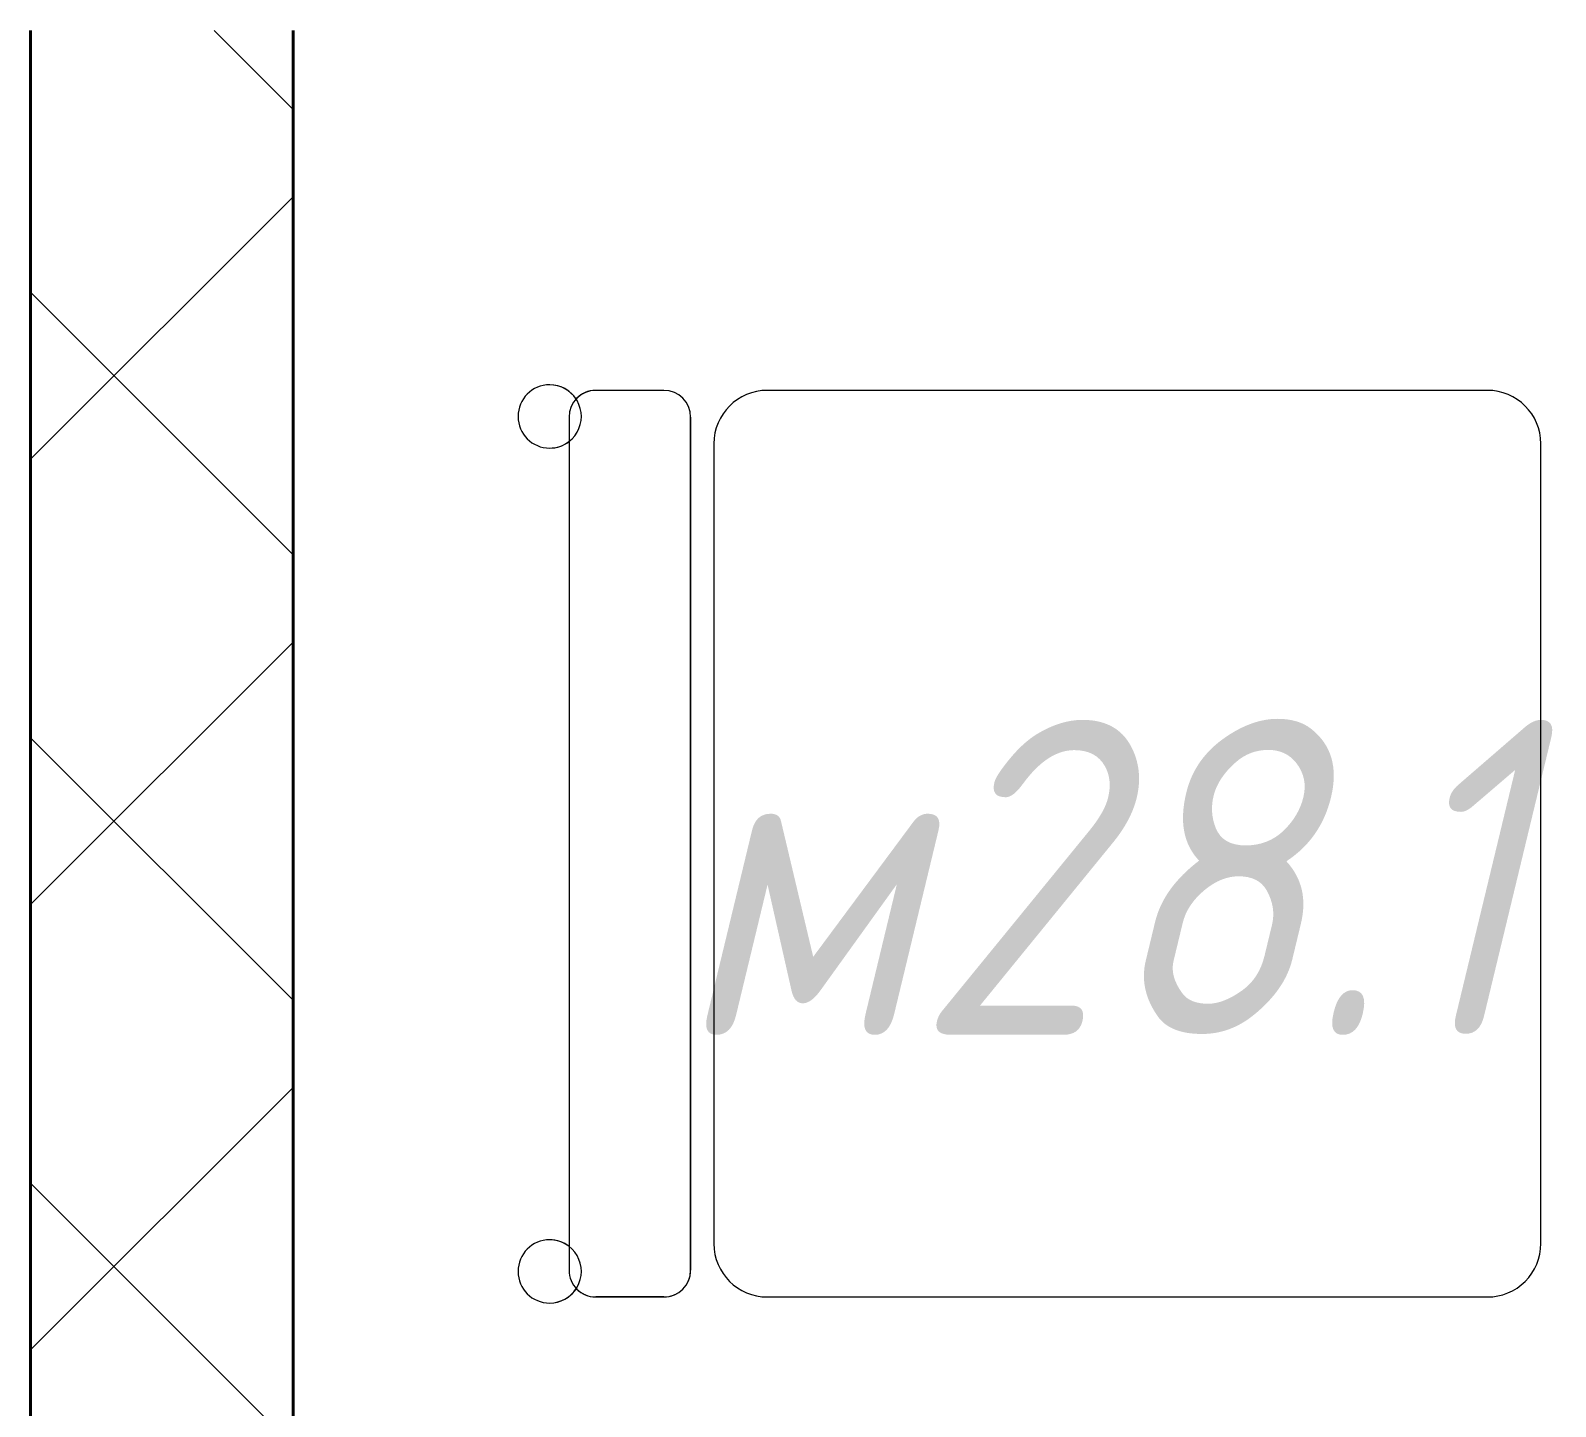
# Model space of a CAD drawing. Header units: millimetres. Extents: x -32954 to 151739, y -65671 to 56243.
# Drawn here: x -7040 to -6314, y -59753 to -59098 of the extents above; entities that cross this region are included whole.
import ezdxf

# ---------------------------------------------------------------- set-up
doc = ezdxf.new("R2010")
doc.units = ezdxf.units.MM
for name, color, linetype, lineweight in [('I-FURN', 7, 'Continuous', 9), ('I-FURN-IDEN', 7, 'Continuous', 9), ('Стены разрез', 7, 'Continuous', 40)]:
    doc.layers.add(name, color=color, linetype=linetype, lineweight=lineweight)
doc.styles.add('GOST Common_I', font='GOST_Common Italic.ttf', dxfattribs={"width": 0.9, "height": 150})

# ---------------------------------------------------------------- blocks, each defined once
blk = doc.blocks.new('М28_Стул для посетителей - 28_1_Стул для посетителей _материал - к_з_ Меделия-8001096-О_ТХ_01')
at = {"layer": 'I-FURN'}
for p, q in [((190.5, 241.3), (-190.5, 241.3)), ((-215.9, 215.9), (-215.9, -127)), ((215.9, -127), (215.9, 215.9)), ((-190.5, -152.4), (190.5, -152.4)), ((203.2, -163.48), (-203.2, -163.48)), ((-203.2, -163.48), (203.2, -163.48)), ((-215.9, -176.18), (-215.9, -208.66)), ((-215.9, -176.18), (-215.9, -208.66)), ((215.9, -208.66), (215.9, -176.18)), ((215.9, -176.18), (215.9, -208.66)), ((-203.2, -221.36), (203.2, -221.36)), ((-191.56, -221.36), (191.81, -221.36))]:
    blk.add_line(p, q, dxfattribs=at)
for centre, radius, start, end in [((-190.5, 215.9), 25.4, 90, 180), ((190.5, 215.9), 25.4, 360, 90), ((-190.5, -127), 25.4, 180, 270), ((190.5, -127), 25.4, 270, 360), ((-203.2, -176.18), 12.7, 90, 180), ((-203.2, -176.18), 12.7, 90, 180), ((203.2, -176.18), 12.7, 360, 90), ((203.2, -176.18), 12.7, 0, 90), ((-203.2, -208.66), 12.7, 180, 227.40928), ((-203.2, -208.66), 12.7, 180, 270), ((203.2, -208.66), 12.7, 270, 0), ((203.2, -208.66), 12.7, 313.23794, 360), ((-203.48, -230.58), 15.07, 360, 180), ((203.73, -230.58), 15.07, 360, 180), ((-203.48, -230.58), 15.07, 123.48553, 180), ((-203.48, -230.58), 15.07, 360, 37.71706), ((203.73, -230.58), 15.07, 142.28294, 180), ((203.73, -230.58), 15.07, 0, 57.19358), ((-203.48, -230.58), 15.07, 180, 360), ((-203.48, -230.58), 15.07, 180, 360), ((203.73, -230.58), 15.07, 180, 360), ((203.73, -230.58), 15.07, 180, 360)]:
    blk.add_arc(centre, radius, start, end, dxfattribs=at)

msp = doc.modelspace()

# ---------------------------------------------------------------- hatches: boundary and pattern name
at = {"layer": 'Стены разрез', "lineweight": 9}
h = msp.add_hatch(dxfattribs=at)
h.set_pattern_fill('FP_1', color=256, style=0, pattern_type=2)
h.set_pattern_definition([(45, (-1e-11, -50353.12), (-106.066, 106.066), []), (135, (-1e-11, -50353.12), (-106.066, -106.066), [])])
h.paths.add_polyline_path([(-6915, -62248.12), (-6915, -59098.12), (-7040, -59098.12), (-7040, -62248.12)])

# ---------------------------------------------------------------- linework, layer by layer
at = {"layer": 'Стены разрез'}
for p, q in [((-7040, -59098.12), (-7040, -62228.12)), ((-6915, -62228.12), (-6915, -59098.12))]:
    msp.add_line(p, q, dxfattribs=at)

# ---------------------------------------------------------------- block references
at = {"layer": 'I-FURN', "rotation": 269.9999999999995}
msp.add_blockref('М28_Стул для посетителей - 28_1_Стул для посетителей _материал - к_з_ Меделия-8001096-О_ТХ_01', (-6562.23, -59485.43), dxfattribs=at)

# ---------------------------------------------------------------- texts
at = {"layer": 'I-FURN-IDEN', "char_height": 150, "attachment_point": 1, "style": 'GOST Common_I'}
for s, insert, width in [('28.1', (-6619.29, -59426.46), 382.4049), ('\\fGOST Common|b0|i1|c204|p34|;\\W.9;м', (-6732.39, -59426.46), 137.0886)]:
    msp.add_mtext(s, dxfattribs=dict(at, insert=insert, width=width))

doc.saveas('drawing.dxf')
